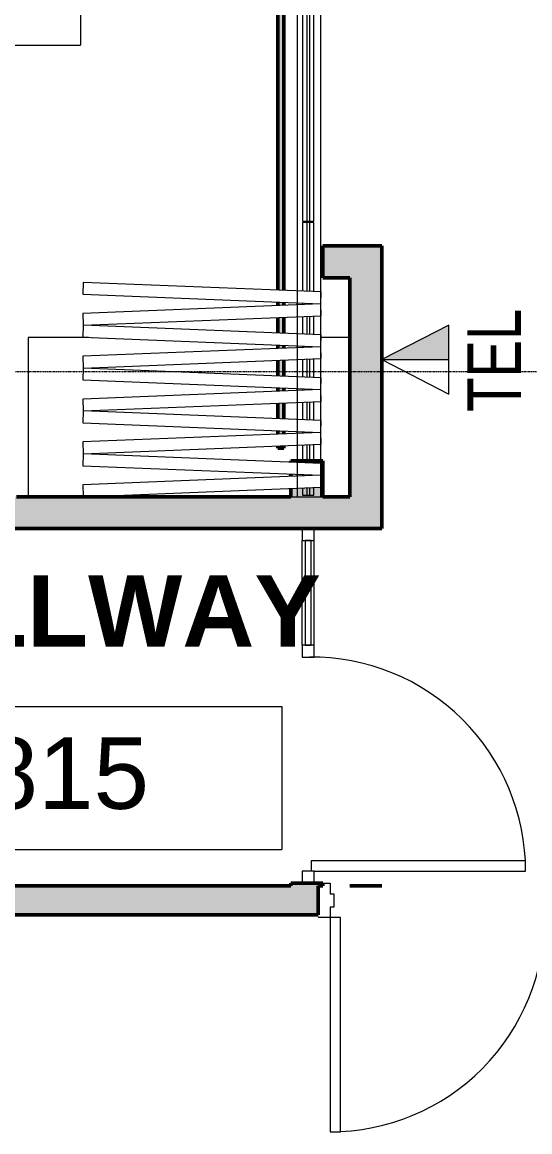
# Model space of a CAD drawing. Header units: inches. Extents: x -1205 to 1409, y -1117 to 895.
# Drawn here: x 669.4 to 754.7, y -103.9 to 82.5 of the extents above; entities that cross this region are included whole.
import ezdxf

# ---------------------------------------------------------------- set-up
doc = ezdxf.new("R2010")
doc.units = ezdxf.units.IN
doc.header["$MEASUREMENT"] = 0
doc.linetypes.add('Grid Line 1_4_', pattern=[0.4375, 0.25, -0.0625, 0.0625, -0.0625])
for name, color, linetype, lineweight in [('A-ANNO-NOTE', 131, 'Continuous', 9), ('A-AREA-IDEN', 2, 'Continuous', 9), ('A-DOOR', 31, 'Continuous', 13), ('A-DOOR-FRAM', 31, 'Continuous', 20), ('A-GENM', 13, 'Continuous', 9), ('A-GLAZ-CURT', 52, 'Continuous', 9), ('A-GLAZ-CWMG', 51, 'Continuous', 9), ('A-WALL-PATT', 111, 'Continuous', 13), ('I-WALL', 2, 'Continuous', 13), ('S-GRID', 1, 'Continuous', 9)]:
    doc.layers.add(name, color=color, linetype=linetype, lineweight=lineweight)
doc.styles.add('Arial_1', font='arial.ttf', dxfattribs={"width": 0.75, "height": 9})
doc.styles.add('Arial_5', font='arial.ttf', dxfattribs={"height": 12})
doc.styles.add('Arial_B', font='arialbd.ttf', dxfattribs={"height": 12})

# ---------------------------------------------------------------- blocks, each defined once
blk = doc.blocks.new('Double Flush-HM Frame - 6_-0_ Storeroom 20 MIN 8th-5654267-8TH FLOOR TELECOM PLAN')
at = {"layer": 'A-DOOR', "color": 133, "lineweight": 20}
for p, q in [((-54, 38.875), (-52.25, 38.875)), ((-54, 2.875), (-54, 38.875)), ((-52.25, 38.875), (-52.25, 2.875)), ((16.25, 38.875), (16.25, 2.875)), ((18, 38.875), (16.25, 38.875)), ((18, 2.875), (18, 38.875)), ((-52.25, 2.875), (-54, 2.875)), ((16.25, 2.875), (18, 2.875))]:
    blk.add_line(p, q, dxfattribs=at)
at = {"layer": 'A-DOOR', "color": 53, "lineweight": 9}
for centre, start, end in [((-54, 2.875), 359.5, 90), ((18, 2.875), 90, 180.5)]:
    blk.add_arc(centre, 36, start, end, dxfattribs=at)
at = {"layer": 'A-DOOR-FRAM', "color": 133}
for p, q in [((-54, 2.875), (-56, 2.875)), ((-54, 1.125), (-54, 2.875)), ((18, 2.875), (20, 2.875)), ((18, 1.125), (18, 2.875)), ((-53.375, 1.125), (-54, 1.125)), ((-53.375, -1.125), (-53.375, 1.125)), ((17.375, 1.125), (18, 1.125)), ((17.375, -1.125), (17.375, 1.125)), ((-54, -1.125), (-53.375, -1.125)), ((-54, -2.875), (-54, -1.125)), ((18, -1.125), (17.375, -1.125)), ((18, -2.875), (18, -1.125)), ((-56, -2.875), (-54, -2.875)), ((20, -2.875), (18, -2.875))]:
    blk.add_line(p, q, dxfattribs=at)
blk = doc.blocks.new('362-DRS _30_-36__ _9144-10973_ - 362RS-5643556-8TH FLOOR TELECOM PLAN')
at = {"layer": 'A-GENM'}
for p, q in [((387.94, 7), (387.94, 2.16)), ((414.69, 7), (387.94, 7)), ((414.69, -47.05), (414.69, 7)), ((387.94, -36.9), (387.94, -47.05)), ((387.94, -47.05), (414.69, -47.05))]:
    blk.add_line(p, q, dxfattribs=at)
at = {"layer": 'A-GENM', "color": 53}
for p, q in [((368.39, 0.94), (322.59, 0.94)), ((368.39, 0.25), (322.59, 0.25)), ((368.39, -0.94), (368.39, 0.94)), ((380.25, 0.94), (368.64, 0.94)), ((368.64, 0.94), (368.64, -0.94)), ((380.23, 0.25), (368.64, 0.25)), ((382.38, 0.25), (382.23, 0.25)), ((382.35, 0.94), (382.26, 0.94)), ((387.45, 0.94), (384.35, 0.94)), ((387.42, 0.25), (384.38, 0.25)), ((389.57, 0.25), (389.42, 0.25)), ((389.55, 0.94), (389.45, 0.94)), ((394.65, 0.94), (391.55, 0.94)), ((394.62, 0.25), (391.57, 0.25)), ((396.77, 0.25), (396.62, 0.25)), ((396.74, 0.94), (396.65, 0.94)), ((401.84, 0.94), (398.74, 0.94)), ((401.82, 0.25), (398.77, 0.25)), ((403.97, 0.25), (403.82, 0.25)), ((403.94, 0.94), (403.85, 0.94)), ((409.04, 0.94), (405.94, 0.94)), ((409.01, 0.25), (405.97, 0.25)), ((411.16, 0.25), (411.02, 0.25)), ((411.14, 0.94), (411.04, 0.94)), ((414.44, 0.94), (413.14, 0.94)), ((414.44, 0.25), (413.16, 0.25)), ((414.44, -0.94), (414.44, 0.94)), ((322.59, -0.25), (368.39, -0.25)), ((322.59, -0.94), (368.39, -0.94)), ((368.64, -0.25), (380.21, -0.25)), ((368.64, -0.94), (380.18, -0.94)), ((382.18, -0.94), (382.42, -0.94)), ((382.21, -0.25), (382.4, -0.25)), ((384.4, -0.25), (387.4, -0.25)), ((384.42, -0.94), (387.38, -0.94)), ((389.38, -0.94), (389.62, -0.94)), ((389.4, -0.25), (389.59, -0.25)), ((391.59, -0.25), (394.6, -0.25)), ((391.62, -0.94), (394.57, -0.94)), ((396.57, -0.94), (396.82, -0.94)), ((396.6, -0.25), (396.79, -0.25)), ((398.79, -0.25), (401.8, -0.25)), ((398.82, -0.94), (401.77, -0.94)), ((403.77, -0.94), (404.01, -0.94)), ((403.8, -0.25), (403.99, -0.25)), ((405.99, -0.25), (408.99, -0.25)), ((406.02, -0.94), (408.97, -0.94)), ((410.97, -0.94), (411.21, -0.94)), ((411, -0.25), (411.18, -0.25)), ((413.18, -0.25), (414.44, -0.25)), ((413.21, -0.94), (414.44, -0.94))]:
    blk.add_line(p, q, dxfattribs=at)
blk = doc.blocks.new('Folding_Partition - 8th showroom-5643261-8TH FLOOR TELECOM PLAN')
at = {"layer": 'A-DOOR', "color": 253}
for p, q in [((2, 0), (0, -0.08)), ((3.6, -39.97), (2, 0)), ((5.2, 0), (3.6, -39.97)), ((7.2, -0.08), (5.2, 0)), ((9.2, 0), (7.2, -0.08)), ((10.8, -39.97), (9.2, 0)), ((12.4, 0), (10.8, -39.97)), ((14.4, -0.08), (12.4, 0)), ((16.4, 0), (14.4, -0.08)), ((18, -39.97), (16.4, 0)), ((19.6, 0), (18, -39.97)), ((21.59, -0.08), (19.6, 0)), ((23.59, 0), (21.59, -0.08)), ((25.19, -39.97), (23.59, 0)), ((26.79, 0), (25.19, -39.97)), ((28.79, -0.08), (26.79, 0)), ((30.79, 0), (28.79, -0.08)), ((32.39, -39.97), (30.79, 0)), ((33.99, 0), (32.39, -39.97)), ((35.99, -0.08), (33.99, 0)), ((0, -0.08), (1.6, -40.05)), ((5.6, -40.05), (7.2, -0.08)), ((7.2, -0.08), (8.8, -40.05)), ((12.8, -40.05), (14.4, -0.08)), ((14.4, -0.08), (16, -40.05)), ((19.99, -40.05), (21.59, -0.08)), ((21.59, -0.08), (23.19, -40.05)), ((27.19, -40.05), (28.79, -0.08)), ((28.79, -0.08), (30.39, -40.05)), ((34.39, -40.05), (35.99, -0.08)), ((413.69, -36), (0, -36)), ((0, -36), (0, -40)), ((0, -40), (413.69, -40)), ((1.6, -40.05), (3.6, -39.97)), ((3.6, -39.97), (5.6, -40.05)), ((8.8, -40.05), (10.8, -39.97)), ((10.8, -39.97), (12.8, -40.05)), ((16, -40.05), (18, -39.97)), ((18, -39.97), (19.99, -40.05)), ((23.19, -40.05), (25.19, -39.97)), ((25.19, -39.97), (27.19, -40.05)), ((30.39, -40.05), (32.39, -39.97)), ((32.39, -39.97), (34.39, -40.05))]:
    blk.add_line(p, q, dxfattribs=at)
blk = doc.blocks.new('Curtain Wall-Store Front-Sgl w swing _ Bar - Elev_ Lobby-3130013-8TH FLOOR TELECOM PLAN')
at = {"layer": 'A-DOOR', "color": 133, "lineweight": 20}
for p, q in [((-16.25, -0.5), (-18, -0.5)), ((-18, -1), (-18, -36.5)), ((-16.25, -36.5), (-16.25, -0.5)), ((-18, -36.5), (-16.25, -36.5))]:
    blk.add_line(p, q, dxfattribs=at)
at = {"layer": 'A-DOOR', "color": 53, "lineweight": 9}
blk.add_arc((-18, -0.5), 36, 270, 0.5, dxfattribs=at)
blk = doc.blocks.new('Rectangular Mullion - 2_ x 2_ Office Front-1557065-8TH FLOOR TELECOM PLAN')
at = {"layer": 'A-GLAZ-CWMG', "color": 133, "lineweight": 20}
for p, q in [((-2, 1), (0, 1)), ((-2, -1), (-2, 1)), ((0, 1), (0, -1)), ((0, -1), (-2, -1))]:
    blk.add_line(p, q, dxfattribs=at)
blk = doc.blocks.new('Rectangular Mullion - 2_ x 2_ Office Front-V111-8TH FLOOR TELECOM PLAN')
at = {"layer": 'A-GLAZ-CWMG', "color": 133, "lineweight": 20}
for p, q in [((-1, 1), (1, 1)), ((-1, -1), (-1, 1)), ((1, 1), (1, -1)), ((1, -1), (-1, -1))]:
    blk.add_line(p, q, dxfattribs=at)
blk = doc.blocks.new('System Panel - Glazed Centered-5627630-8TH FLOOR TELECOM PLAN')
at = {"layer": 'A-GLAZ-CURT', "color": 253, "lineweight": 13}
for p, q in [((8.78, 0.5), (-8.78, 0.5)), ((-8.78, 0.5), (-8.78, -0.5)), ((8.78, -0.5), (8.78, 0.5)), ((-8.78, -0.5), (8.78, -0.5))]:
    blk.add_line(p, q, dxfattribs=at)
blk = doc.blocks.new('Rectangular Mullion - 2_ x 2_ Office Front-5627629-8TH FLOOR TELECOM PLAN')
at = {"layer": 'A-GLAZ-CWMG', "color": 53}
for p, q in [((716.46, -22.12), (716.46, -4.56)), ((718.46, -22.12), (718.46, -4.56))]:
    blk.add_line(p, q, dxfattribs=at)
blk = doc.blocks.new('Rectangular Mullion - 2_ x 2_ Office Front-1467738-8TH FLOOR TELECOM PLAN')
at = {"layer": 'A-GLAZ-CWMG', "color": 133, "lineweight": 20}
for p, q in [((0, 1), (-2, 1)), ((-2, 1), (-2, -1)), ((0, -1), (0, 1)), ((-2, -1), (0, -1))]:
    blk.add_line(p, q, dxfattribs=at)
blk = doc.blocks.new('18433_1 - AEO NY - CENTRAL_rvt-1-8TH FLOOR TELECOM PLAN')
at = {"layer": 'A-WALL-PATT', "lineweight": 5}
h = blk.add_hatch(color=9, dxfattribs=at)
h.paths.add_polyline_path([(714.52, -62.56), (719.9, -62.56), (719.9, -62.12), (714.52, -62.12)], flags=0)
h.paths.add_polyline_path([(719.56, 6.41), (714.52, 6.61), (714.52, 6.21), (717.68, 6.34)], flags=0)
h.paths.add_polyline_path([(719.64, -2.56), (719.9, -2.56), (719.9, 8.81), (714.52, 8.81), (714.52, 8.62), (719.64, 8.41), (719.56, 6.41), (719.64, 4.41), (714.52, 4.21), (714.52, -2.56)], flags=0)
h.paths.add_polyline_path([(714.52, 490.19), (719.9, 490.19), (719.9, 531.45), (714.52, 531.45), (714.52, 518.15)], flags=0)
h = blk.add_hatch(color=9, dxfattribs=at)
h.paths.add_polyline_path([(724.46, 2.81), (729.84, 2.81), (729.84, 39.56), (724.46, 39.56), (724.46, 34.15)], flags=0)
h.paths.add_polyline_path([(729.84, 495.56), (729.84, 531.45), (724.46, 531.45), (724.46, 495.56)], flags=0)
at = {"layer": 'A-WALL-PATT'}
h = blk.add_hatch(color=253, dxfattribs=at)
h.paths.add_polyline_path([(712.36, 10.94), (713.36, 10.94), (713.36, 11.36), (712.36, 11.32)], flags=0)
h.paths.add_polyline_path([(712.36, 13.32), (713.36, 13.36), (713.36, 13.86), (712.36, 13.9), (712.36, 13.61)], flags=0)
h.paths.add_polyline_path([(713.36, 15.86), (713.36, 18.56), (712.36, 18.52), (712.36, 15.9)], flags=0)
h.paths.add_polyline_path([(712.36, 20.52), (713.36, 20.56), (713.36, 21.05), (712.36, 21.09), (712.36, 20.81)], flags=0)
h.paths.add_polyline_path([(713.36, 23.06), (713.36, 25.75), (712.36, 25.71), (712.36, 23.1)], flags=0)
h.paths.add_polyline_path([(712.36, 27.71), (713.36, 27.75), (713.36, 28.25), (712.36, 28.29), (712.36, 28)], flags=0)
h.paths.add_polyline_path([(713.36, 30.25), (713.36, 32.95), (712.36, 32.91), (712.36, 30.29)], flags=0)
h.paths.add_polyline_path([(712.36, 34.91), (713.36, 34.95), (713.36, 35.45), (712.36, 35.49), (712.36, 35.2)], flags=0)
h.paths.add_polyline_path([(713.36, 37.45), (713.36, 414.94), (712.36, 414.94), (712.36, 37.49)], flags=0)
at = {"layer": 'A-WALL-PATT', "lineweight": 5}
for points in [[(729.84, 39.56), (729.84, 44.94), (719.9, 44.94), (719.9, 39.56), (724.46, 39.56)], [(714.52, -2.56), (714.52, 2.81), (536.02, 2.81), (536.02, -2.56), (708.97, -2.56)], [(729.84, -2.56), (729.84, 2.81), (719.9, 2.81), (719.9, -2.56)]]:
    blk.add_hatch(color=9, dxfattribs=at).paths.add_polyline_path(points, flags=0)
at = {"layer": 'A-WALL-PATT'}
blk.add_hatch(color=253, dxfattribs=at).paths.add_polyline_path([(719.15, -67.44), (719.15, -62.56), (638.68, -62.56), (638.68, -67.44), (664.77, -67.44)], flags=0)
at = {"layer": 'I-WALL', "color": 213, "lineweight": 50}
for p, q in [((712.36, 414.94), (712.36, 37.49)), ((713.36, 37.45), (713.36, 414.94)), ((729.84, 44.94), (719.9, 44.94)), ((719.9, 44.94), (719.9, 39.56)), ((729.84, 39.56), (729.84, 44.94)), ((719.9, 39.56), (724.46, 39.56)), ((724.46, 39.56), (724.46, 2.81)), ((729.84, 2.81), (729.84, 39.56)), ((712.36, 35.49), (712.36, 34.91)), ((713.36, 34.95), (713.36, 35.45)), ((712.36, 32.91), (712.36, 30.29)), ((713.36, 30.25), (713.36, 32.95)), ((712.36, 28.29), (712.36, 27.71)), ((713.36, 27.75), (713.36, 28.25)), ((712.36, 25.71), (712.36, 23.1)), ((713.36, 23.06), (713.36, 25.75)), ((712.36, 21.09), (712.36, 20.52)), ((713.36, 20.56), (713.36, 21.05)), ((712.36, 18.52), (712.36, 15.9)), ((713.36, 15.86), (713.36, 18.56)), ((712.36, 13.9), (712.36, 13.32)), ((713.36, 13.36), (713.36, 13.86)), ((712.36, 11.32), (712.36, 10.94)), ((713.36, 10.94), (713.36, 11.36)), ((712.36, 10.94), (713.36, 10.94)), ((714.52, 8.81), (714.52, 8.62)), ((719.9, 8.81), (714.52, 8.81)), ((719.9, 2.81), (719.9, 8.81)), ((714.52, 6.61), (714.52, 6.21)), ((714.52, 4.21), (714.52, 2.81)), ((714.52, 2.81), (668.46, 2.81)), ((724.46, 2.81), (719.9, 2.81)), ((729.84, -2.56), (729.84, 2.81)), ((536.02, -2.56), (714.52, -2.56)), ((714.52, -2.56), (719.9, -2.56)), ((719.9, -2.56), (729.84, -2.56)), ((714.52, -62.56), (638.68, -62.56)), ((714.52, -62.12), (714.52, -62.56)), ((719.9, -62.12), (714.52, -62.12)), ((719.15, -67.44), (719.15, -62.56)), ((719.15, -62.56), (719.9, -62.56)), ((719.9, -62.56), (719.9, -62.12)), ((729.84, -62.53), (724.46, -62.53)), ((724.46, -62.53), (724.46, -62.56)), ((724.46, -62.56), (729.84, -62.56)), ((729.84, -62.56), (729.84, -62.53)), ((643.12, -67.44), (719.15, -67.44))]:
    blk.add_line(p, q, dxfattribs=at)
at = {"layer": 'S-GRID', "linetype": 'Grid Line 1_4_'}
blk.add_line((965.79, 23.76), (-931.82, 23.76), dxfattribs=at)
at = {"color": 53, "lineweight": 9}
for name, p, rotation in [('362-DRS _30_-36__ _9144-10973_ - 362RS-5643556-8TH FLOOR TELECOM PLAN', (717.46, 417.5), 269.9999999999997), ('Folding_Partition - 8th showroom-5643261-8TH FLOOR TELECOM PLAN', (679.59, 2.81), 90.0000000000001), ('Rectangular Mullion - 2_ x 2_ Office Front-1467738-8TH FLOOR TELECOM PLAN', (717.46, -2.56), 89.9999999999999), ('System Panel - Glazed Centered-5627630-8TH FLOOR TELECOM PLAN', (717.46, -13.34), 269.9999999999999), ('Curtain Wall-Store Front-Sgl w swing _ Bar - Elev_ Lobby-3130013-8TH FLOOR TELECOM PLAN', (717.46, -42.12), 89.9999999999999), ('Double Flush-HM Frame - 6_-0_ Storeroom 20 MIN 8th-5654267-8TH FLOOR TELECOM PLAN', (739.15, -65), 180)]:
    blk.add_blockref(name, p, dxfattribs=dict(at, rotation=rotation))
blk.add_blockref('Rectangular Mullion - 2_ x 2_ Office Front-5627629-8TH FLOOR TELECOM PLAN', (0, 0), dxfattribs=at)
at = {"color": 53, "lineweight": 9, "extrusion": (0, 0, -1), "rotation": 270.0000000000001}
for name, p in [('Rectangular Mullion - 2_ x 2_ Office Front-V111-8TH FLOOR TELECOM PLAN', (-717.46, -23.12)), ('Rectangular Mullion - 2_ x 2_ Office Front-1557065-8TH FLOOR TELECOM PLAN', (-717.46, -62.12))]:
    blk.add_blockref(name, p, dxfattribs=at)
blk = doc.blocks.new('Room Tag - Room Tag-84095-8TH FLOOR TELECOM PLAN')
at = {"layer": 'A-AREA-IDEN'}
for p, q in [((-0.375, -0.0625), (-0.375, -0.3125)), ((-0.375, -0.0625), (0.375, -0.0625)), ((0.375, -0.0625), (0.375, -0.3125)), ((-0.375, -0.3125), (0.375, -0.3125))]:
    blk.add_line(p, q, dxfattribs=at)

msp = doc.modelspace()

# ---------------------------------------------------------------- block references
at = {"lineweight": 5}
msp.add_blockref('18433_1 - AEO NY - CENTRAL_rvt-1-8TH FLOOR TELECOM PLAN', (0, 0), dxfattribs=at)

# ---------------------------------------------------------------- next in the draw order: hatches: boundary and pattern name
at = {"layer": 'A-ANNO-NOTE'}
msp.add_hatch(color=256, dxfattribs=at).paths.add_polyline_path([(741.09, 25.83), (741.09, 31.64), (729.84, 25.83)], flags=0)

# ---------------------------------------------------------------- next in the draw order: linework, layer by layer
for p, q in [((741.09, 31.64), (729.84, 25.83)), ((741.09, 25.83), (741.09, 31.64)), ((729.84, 25.83), (741.09, 25.83))]:
    msp.add_line(p, q, dxfattribs=at)
at = {"layer": 'A-ANNO-NOTE', "lineweight": 20}
for p, q in [((741.09, 31.64), (729.84, 25.83)), ((741.09, 20.02), (741.09, 31.64)), ((729.84, 25.83), (741.09, 20.02))]:
    msp.add_line(p, q, dxfattribs=at)

# ---------------------------------------------------------------- next in the draw order: block references
at = {"layer": 'A-AREA-IDEN', "xscale": 95.99999999999994, "yscale": 95.99999999999994, "zscale": 95.99999999999994}
for p in [(643.25, 108.66), (677.05, -26.46)]:
    msp.add_blockref('Room Tag - Room Tag-84095-8TH FLOOR TELECOM PLAN', p, dxfattribs=at)

# ---------------------------------------------------------------- next in the draw order: texts
at = {"layer": 'A-ANNO-NOTE', "insert": (744.2, 17.07), "char_height": 9, "width": 21.1343, "attachment_point": 1, "rotation": 90, "style": 'Arial_1'}
msp.add_mtext('TEL', dxfattribs=at)
at = {"layer": 'A-AREA-IDEN', "char_height": 12, "attachment_point": 1}
for s, insert, width, style in [('HALLWAY', (635.8, -10.38), 99.687, 'Arial_B'), ('815', (662.77, -37.63), 33.633, 'Arial_5')]:
    msp.add_mtext(s, dxfattribs=dict(at, insert=insert, width=width, style=style))

doc.saveas('drawing.dxf')
